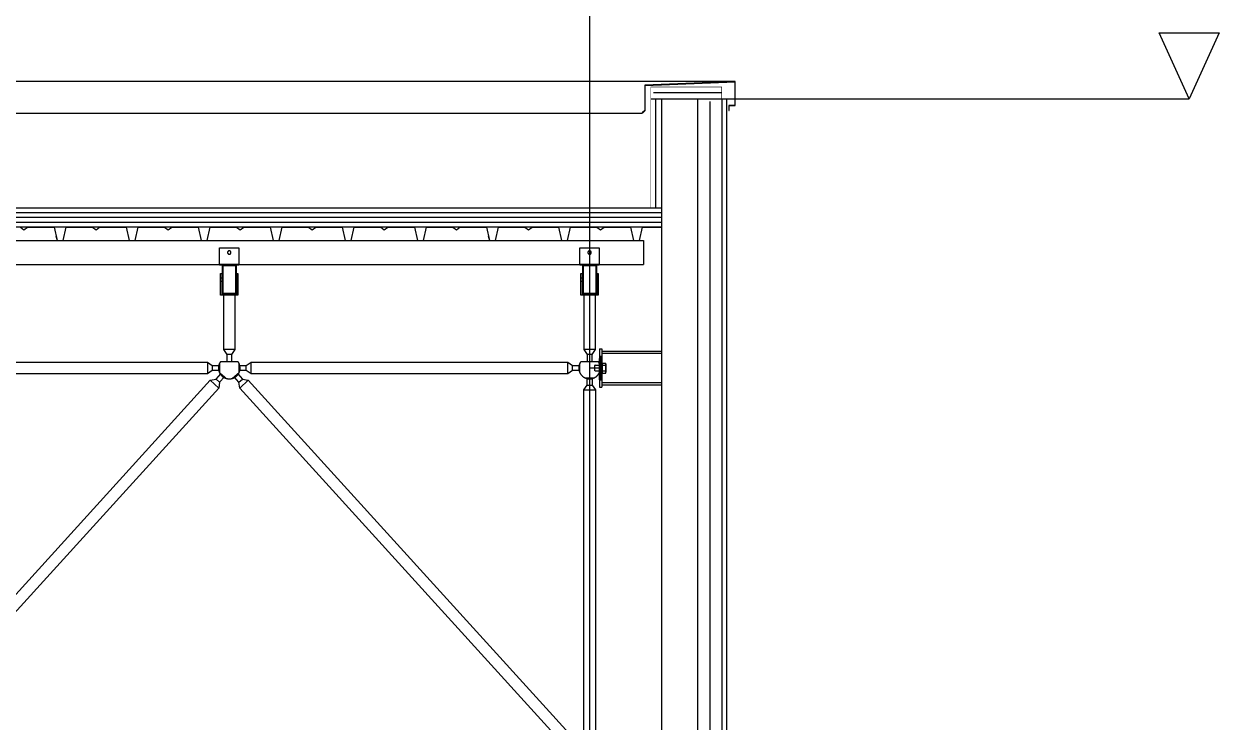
# Model space of a CAD drawing. Header units: centimetres. Extents: x 26200 to 152500, y -600 to 9300.
# Drawn here: x 146929.2 to 147426.7, y 1841 to 2131.6 of the extents above; entities that cross this region are included whole.
import ezdxf

# ---------------------------------------------------------------- set-up
doc = ezdxf.new("R2010")
doc.units = ezdxf.units.CM
doc.layers.add('ROTAS-MIMARI-KESIT', color=8, linetype='Continuous')
pattern_1 = [(225, (2.9273155, 10.320001), (0.0008838835, -0.0008838835), [])]

msp = doc.modelspace()

# ---------------------------------------------------------------- hatches: boundary and pattern name
at = {"layer": 'ROTAS-MIMARI-KESIT'}
h = msp.add_hatch(dxfattribs=at)
h.set_pattern_fill('ANSI31', color=256, scale=0.1, angle=180)
h.set_pattern_definition(pattern_1)
h.paths.add_polyline_path([(147168.8, 1987.19), (147169.8, 1987.19), (147169.8, 1988.39), (147168.8, 1988.39)])
h.paths.add_polyline_path([(147168.8, 1983.39), (147169.8, 1983.39), (147169.8, 1987.19), (147168.8, 1987.19)])
h.paths.add_polyline_path([(147168.8, 1988.39), (147169.8, 1988.39), (147169.8, 1989.59), (147168.8, 1989.59)])
h.paths.add_polyline_path([(147168.8, 1989.59), (147169.8, 1989.59), (147169.8, 1993.39), (147168.8, 1993.39)])
h = msp.add_hatch(dxfattribs=at)
h.set_pattern_fill('ANSI31', color=256, scale=0.1, angle=180)
h.set_pattern_definition(pattern_1)
h.paths.add_polyline_path([(147168.8, 1987.19), (147169.8, 1987.19), (147169.8, 1988.39), (147168.8, 1988.39)])
h.paths.add_polyline_path([(147168.8, 1987.09), (147169.8, 1987.09), (147169.8, 1987.19), (147168.8, 1987.19)])
h.paths.add_polyline_path([(147168.8, 1988.39), (147169.8, 1988.39), (147169.8, 1989.59), (147168.8, 1989.59)])
h.paths.add_polyline_path([(147168.8, 1989.59), (147169.8, 1989.59), (147169.8, 1989.69), (147168.8, 1989.69)])

# ---------------------------------------------------------------- linework, layer by layer
for p, q in [((147225.24, 2107.63), (127309.45, 2107.63)), ((147219.7, 2100.39), (147414.25, 2100.39)), ((147219.7, 2100.39), (147219.7, 1545.88)), ((129128.29, 2094.5), (147186.65, 2094.5)), ((147194.7, 1575.38), (147194.7, 2046.99)), ((147168.8, 1996.39), (147169.8, 1996.39)), ((147168.8, 1996.39), (147168.8, 1980.39)), ((147169.8, 1996.39), (147169.8, 1980.39)), ((147169.8, 1995.39), (147194.7, 1995.39)), ((147168.8, 1985.89), (147168.8, 1990.88)), ((147168.8, 1990.57), (147168.8, 1986.21)), ((147168.8, 1990.24), (147168.8, 1986.53)), ((147194.7, 1994.51), (147169.8, 1994.51)), ((147169.8, 1990.59), (147170, 1990.59)), ((147169.8, 1986.19), (147169.8, 1990.59)), ((147170, 1990.59), (147170, 1986.19)), ((147170, 1990.49), (147171.4, 1990.49)), ((147170, 1990.49), (147170, 1986.29)), ((147168.8, 1988.39), (147164.7, 1988.39)), ((147167, 1989.59), (147166.8, 1989.39)), ((147166.8, 1989.39), (147166.8, 1987.39)), ((147167, 1987.19), (147166.8, 1987.39)), ((147167, 1989.59), (147171.5, 1989.59)), ((147167, 1987.19), (147171.4, 1987.19)), ((147168.8, 1989.69), (147169.8, 1989.69)), ((147168.8, 1987.09), (147169.8, 1987.09)), ((147169.8, 1986.19), (147170, 1986.19)), ((147170, 1986.29), (147171.4, 1986.29)), ((147171.5, 1990.04), (147171.5, 1986.74)), ((147171.5, 1987.19), (147171.5, 1986.74)), ((147168.8, 1980.39), (147169.8, 1980.39)), ((147194.7, 1982.26), (147169.8, 1982.26)), ((147169.8, 1981.39), (147194.7, 1981.39))]:
    msp.add_line(p, q, dxfattribs=at)
at = {"layer": 'ROTAS-MIMARI-KESIT', "ltscale": 100}
for p, q in [((147194.7, 2046.99), (147194.7, 2100.39)), ((147194.7, 2100.39), (147209.7, 2100.39)), ((147209.7, 1545.88), (147209.7, 2100.39)), ((147221.7, 2100.39), (147221.7, 1545.88))]:
    msp.add_line(p, q, dxfattribs=at)
at = {"layer": 'ROTAS-MIMARI-KESIT', "ltscale": 0.005}
msp.add_line((147214.7, 2099.39), (147214.7, 1545.88), dxfattribs=at)
at = {"layer": 'ROTAS-MIMARI-KESIT'}
for points in [[(147164.7, 2658.48), (147164.7, 925.39)], [(147190.2, 2100.39), (147219.7, 2100.39)], [(147219.7, 2102.89), (147191.28, 2102.89)], [(147192.2, 2100.39), (147192.2, 2054.99)], [(147194.7, 2054.99), (129122.2, 2054.99)], [(147194.7, 2052.99), (129122.2, 2052.99)], [(147194.7, 2050.99), (129122.2, 2050.99)], [(147194.7, 2048.99), (129122.2, 2048.99)], [(147194.7, 2046.99), (129122.2, 2046.99)], [(146927.74, 2046.99), (146929.24, 2045.99), (146930.74, 2046.99), (146941.74, 2046.99), (146942.99, 2041.49), (146945.49, 2041.49), (146945.93, 2043.44)], [(146942.54, 2043.44), (146942.99, 2041.49), (146945.49, 2041.49), (146946.74, 2046.99), (146957.74, 2046.99), (146959.24, 2045.99), (146960.74, 2046.99), (146971.74, 2046.99), (146972.99, 2041.49), (146975.49, 2041.49), (146976.74, 2046.99), (146987.74, 2046.99), (146989.24, 2045.99), (146990.74, 2046.99), (147001.74, 2046.99), (147002.99, 2041.49), (147005.49, 2041.49), (147006.74, 2046.99), (147017.74, 2046.99), (147019.24, 2045.99), (147020.74, 2046.99), (147031.74, 2046.99), (147032.99, 2041.49), (147035.49, 2041.49), (147035.93, 2043.44)], [(147032.54, 2043.44), (147032.99, 2041.49), (147035.49, 2041.49), (147036.74, 2046.99), (147047.74, 2046.99), (147049.24, 2045.99), (147050.74, 2046.99), (147061.74, 2046.99), (147062.99, 2041.49), (147065.49, 2041.49), (147066.74, 2046.99), (147077.74, 2046.99), (147079.24, 2045.99), (147080.74, 2046.99), (147091.74, 2046.99), (147092.99, 2041.49), (147095.49, 2041.49), (147096.74, 2046.99), (147107.74, 2046.99), (147109.24, 2045.99), (147110.74, 2046.99), (147121.74, 2046.99), (147122.99, 2041.49), (147125.49, 2041.49), (147125.93, 2043.44)], [(147122.54, 2043.44), (147122.99, 2041.49), (147125.49, 2041.49), (147126.74, 2046.99), (147137.74, 2046.99), (147139.24, 2045.99), (147140.74, 2046.99), (147151.74, 2046.99), (147152.99, 2041.49), (147155.49, 2041.49), (147156.74, 2046.99), (147167.74, 2046.99), (147169.24, 2045.99), (147170.74, 2046.99), (147181.74, 2046.99), (147182.99, 2041.49), (147185.49, 2041.49), (147186.74, 2046.99), (147194.7, 2046.99)], [(138119.7, 2041.49), (147187.2, 2041.49)], [(147187.2, 2041.49), (147187.2, 2031.49)], [(138119.7, 2031.49), (147187.2, 2031.49)], [(147018.7, 2031.49), (147010.7, 2031.49)], [(147017.7, 2019.19), (147017.7, 2031.19), (147011.7, 2031.19), (147011.7, 2019.19)], [(147168.7, 2031.49), (147160.7, 2031.49)], [(147167.7, 2019.19), (147167.7, 2031.19), (147161.7, 2031.19), (147161.7, 2019.19)], [(147011.1, 2025.89), (147011.6, 2025.89)], [(147017.8, 2025.89), (147018.3, 2025.89)], [(147161.1, 2025.89), (147161.6, 2025.89)], [(147167.8, 2025.89), (147168.3, 2025.89)], [(147011.1, 2024.49), (147011.6, 2024.49)], [(147017.8, 2024.49), (147018.3, 2024.49)], [(147161.1, 2024.49), (147161.6, 2024.49)], [(147167.8, 2024.49), (147168.3, 2024.49)], [(147012.28, 2018.69), (147012.28, 1996.09), (147013.7, 1994.09), (147013.7, 1991.09)], [(147015.7, 1991.09), (147015.7, 1994.09), (147017.11, 1996.09), (147017.11, 2018.69)], [(147162.28, 2018.69), (147162.28, 1996.09), (147163.7, 1994.09), (147163.7, 1991.09)], [(147165.7, 1991.09), (147165.7, 1994.09), (147167.11, 1996.09), (147167.11, 2018.69)], [(147017.11, 1996.09), (147012.28, 1996.09)], [(147167.11, 1996.09), (147162.28, 1996.09)], [(146718.8, 1989.39), (146721.8, 1989.39), (146723.8, 1990.8), (147005.6, 1990.8), (147007.6, 1989.39), (147010.6, 1989.39)], [(147005.6, 1990.8), (147005.6, 1985.97)], [(147011.1, 1991.09), (147011.01, 1990.97), (147010.93, 1990.84), (147010.85, 1990.71), (147010.77, 1990.58), (147010.7, 1990.45), (147010.63, 1990.31), (147010.56, 1990.17), (147010.51, 1990.02), (147010.45, 1989.88), (147010.43, 1989.8), (147010.4, 1989.73), (147010.38, 1989.65), (147010.36, 1989.57), (147010.34, 1989.5), (147010.32, 1989.42), (147010.3, 1989.34), (147010.28, 1989.26), (147010.27, 1989.19), (147010.26, 1989.11), (147010.24, 1989.03), (147010.23, 1988.95), (147010.22, 1988.87), (147010.22, 1988.79), (147010.21, 1988.71), (147010.2, 1988.63), (147010.2, 1988.55), (147010.2, 1988.47), (147010.2, 1988.39), (147010.2, 1988.31), (147010.2, 1988.23), (147010.2, 1988.15), (147010.21, 1988.07), (147010.21, 1987.99), (147010.22, 1987.92), (147010.23, 1987.84), (147010.24, 1987.76), (147010.25, 1987.68), (147010.28, 1987.53), (147010.31, 1987.37), (147010.35, 1987.22), (147010.39, 1987.07), (147010.44, 1986.93), (147010.49, 1986.79), (147010.55, 1986.65), (147010.61, 1986.51), (147010.67, 1986.37), (147010.74, 1986.24), (147010.81, 1986.11), (147010.89, 1985.98), (147010.98, 1985.86), (147011.07, 1985.73), (147011.16, 1985.61), (147011.26, 1985.49), (147011.36, 1985.37), (147011.47, 1985.25), (147011.52, 1985.2), (147011.58, 1985.14), (147011.64, 1985.09), (147011.69, 1985.04), (147011.75, 1984.98), (147011.81, 1984.93), (147011.88, 1984.88), (147011.94, 1984.83), (147012, 1984.78), (147012.07, 1984.74), (147012.13, 1984.69), (147012.2, 1984.65), (147012.26, 1984.6), (147012.33, 1984.56), (147012.4, 1984.52), (147012.47, 1984.48), (147012.54, 1984.44), (147012.61, 1984.4), (147012.68, 1984.36), (147012.75, 1984.33), (147012.82, 1984.3), (147012.9, 1984.26), (147012.97, 1984.23), (147013.04, 1984.2), (147013.12, 1984.17), (147013.19, 1984.15), (147013.27, 1984.12), (147013.34, 1984.1), (147013.49, 1984.05), (147013.64, 1984.01), (147013.79, 1983.98), (147013.95, 1983.95), (147014.1, 1983.93), (147014.25, 1983.91), (147014.4, 1983.9), (147014.55, 1983.89), (147014.7, 1983.89), (147014.85, 1983.89), (147015, 1983.9), (147015.15, 1983.91), (147015.3, 1983.93), (147015.45, 1983.95), (147015.6, 1983.98), (147015.75, 1984.01), (147015.9, 1984.05), (147016.05, 1984.1), (147016.13, 1984.12), (147016.2, 1984.15), (147016.28, 1984.17), (147016.35, 1984.2), (147016.43, 1984.23), (147016.5, 1984.26), (147016.57, 1984.3), (147016.64, 1984.33), (147016.71, 1984.36), (147016.79, 1984.4), (147016.86, 1984.44), (147016.93, 1984.48), (147016.99, 1984.52), (147017.06, 1984.56), (147017.13, 1984.6), (147017.2, 1984.65), (147017.26, 1984.69), (147017.33, 1984.74), (147017.39, 1984.78), (147017.46, 1984.83), (147017.52, 1984.88), (147017.58, 1984.93), (147017.64, 1984.98), (147017.7, 1985.04), (147017.76, 1985.09), (147017.82, 1985.14), (147017.87, 1985.2), (147017.93, 1985.25), (147018.04, 1985.37), (147018.14, 1985.49), (147018.24, 1985.61), (147018.33, 1985.73), (147018.42, 1985.86), (147018.5, 1985.98), (147018.58, 1986.11), (147018.65, 1986.24), (147018.72, 1986.37), (147018.79, 1986.51), (147018.85, 1986.65), (147018.9, 1986.79), (147018.95, 1986.93), (147019, 1987.07), (147019.04, 1987.22), (147019.08, 1987.37), (147019.11, 1987.53), (147019.14, 1987.68), (147019.15, 1987.76), (147019.16, 1987.84), (147019.17, 1987.92), (147019.18, 1987.99), (147019.19, 1988.07), (147019.19, 1988.15), (147019.19, 1988.23), (147019.2, 1988.31), (147019.2, 1988.39), (147019.2, 1988.47), (147019.19, 1988.55), (147019.19, 1988.63), (147019.19, 1988.71), (147019.18, 1988.79), (147019.17, 1988.87), (147019.16, 1988.95), (147019.15, 1989.03), (147019.14, 1989.11), (147019.13, 1989.19), (147019.11, 1989.26), (147019.09, 1989.34), (147019.08, 1989.42), (147019.06, 1989.5), (147019.04, 1989.57), (147019.02, 1989.65), (147018.99, 1989.73), (147018.97, 1989.8), (147018.94, 1989.88), (147018.89, 1990.02), (147018.83, 1990.17), (147018.77, 1990.31), (147018.7, 1990.45), (147018.63, 1990.58), (147018.55, 1990.71), (147018.47, 1990.84), (147018.38, 1990.97), (147018.3, 1991.09)], [(147010.6, 1990.24), (147010.6, 1986.53)], [(147011.1, 1991.09), (147018.3, 1991.09)], [(147015.7, 1994.09), (147013.7, 1994.09)], [(147018.8, 1989.39), (147021.8, 1989.39), (147023.8, 1990.8), (147155.6, 1990.8), (147157.6, 1989.39), (147160.6, 1989.39)], [(147018.8, 1986.53), (147018.8, 1990.24)], [(147023.8, 1985.97), (147023.8, 1990.8)], [(147155.6, 1985.97), (147155.6, 1990.8)], [(147161.1, 1991.09), (147161.03, 1990.99), (147160.96, 1990.9), (147160.9, 1990.8), (147160.84, 1990.7), (147160.78, 1990.6), (147160.72, 1990.5), (147160.67, 1990.39), (147160.62, 1990.29), (147160.57, 1990.18), (147160.52, 1990.07), (147160.48, 1989.96), (147160.44, 1989.84), (147160.4, 1989.73), (147160.37, 1989.62), (147160.34, 1989.5), (147160.31, 1989.38), (147160.28, 1989.27), (147160.26, 1989.15), (147160.24, 1989.03), (147160.23, 1988.91), (147160.22, 1988.79), (147160.21, 1988.67), (147160.2, 1988.56), (147160.2, 1988.44), (147160.2, 1988.32), (147160.2, 1988.2), (147160.21, 1988.08), (147160.22, 1987.97), (147160.23, 1987.85), (147160.24, 1987.73), (147160.26, 1987.62), (147160.28, 1987.51), (147160.31, 1987.4), (147160.33, 1987.28), (147160.36, 1987.17), (147160.4, 1987.06), (147160.43, 1986.95), (147160.47, 1986.84), (147160.52, 1986.73), (147160.56, 1986.62), (147160.61, 1986.51), (147160.66, 1986.4), (147160.71, 1986.29), (147160.77, 1986.19), (147160.83, 1986.09), (147160.89, 1985.98), (147160.96, 1985.88), (147161.03, 1985.78), (147161.1, 1985.69), (147161.17, 1985.59), (147161.25, 1985.5), (147161.32, 1985.41), (147161.4, 1985.32), (147161.49, 1985.23), (147161.57, 1985.15), (147161.66, 1985.07), (147161.75, 1984.99), (147161.84, 1984.91), (147161.93, 1984.84), (147162.02, 1984.77), (147162.12, 1984.7), (147162.21, 1984.64), (147162.31, 1984.57), (147162.41, 1984.51), (147162.51, 1984.46), (147162.61, 1984.4), (147162.71, 1984.35), (147162.82, 1984.3), (147162.92, 1984.25), (147163.03, 1984.21), (147163.14, 1984.16), (147163.25, 1984.12), (147163.37, 1984.09), (147163.48, 1984.05), (147163.6, 1984.02), (147163.71, 1984), (147163.83, 1983.97), (147163.95, 1983.95), (147164.07, 1983.93), (147164.19, 1983.92), (147164.3, 1983.9), (147164.42, 1983.89), (147164.54, 1983.89), (147164.66, 1983.89), (147164.78, 1983.89), (147164.9, 1983.89), (147165.02, 1983.9), (147165.14, 1983.91), (147165.26, 1983.92), (147165.37, 1983.94), (147165.49, 1983.96), (147165.6, 1983.98), (147165.72, 1984), (147165.83, 1984.03), (147165.94, 1984.06), (147166.05, 1984.1), (147166.16, 1984.13), (147166.27, 1984.17), (147166.38, 1984.21), (147166.49, 1984.26), (147166.59, 1984.31), (147166.7, 1984.36), (147166.8, 1984.41), (147166.91, 1984.47), (147167.01, 1984.53), (147167.11, 1984.59), (147167.21, 1984.65), (147167.31, 1984.72), (147167.41, 1984.79), (147167.5, 1984.87), (147167.59, 1984.94), (147167.68, 1985.02), (147167.77, 1985.1), (147167.86, 1985.19), (147167.94, 1985.27), (147168.03, 1985.36), (147168.1, 1985.45), (147168.18, 1985.54), (147168.26, 1985.63), (147168.33, 1985.73), (147168.4, 1985.82), (147168.46, 1985.92), (147168.52, 1986.02), (147168.59, 1986.12), (147168.64, 1986.22), (147168.7, 1986.32), (147168.75, 1986.43), (147168.8, 1986.53)], [(147160.6, 1986.53), (147160.6, 1990.24)], [(147161.1, 1991.09), (147168.3, 1991.09)], [(147165.7, 1994.09), (147163.7, 1994.09)], [(147168.8, 1990.24), (147168.75, 1990.35), (147168.69, 1990.46), (147168.63, 1990.57), (147168.57, 1990.68), (147168.51, 1990.78), (147168.44, 1990.89), (147168.37, 1990.99), (147168.3, 1991.09)], [(147010.6, 1987.39), (147007.6, 1987.39), (147005.6, 1985.97), (146723.8, 1985.97), (146721.8, 1987.39), (146718.8, 1987.39)], [(147007.6, 1989.39), (147007.6, 1987.39)], [(147010.57, 1986.6), (147013.31, 1984.11)], [(147016.08, 1984.11), (147018.83, 1986.6)], [(147160.6, 1987.39), (147157.6, 1987.39), (147155.6, 1985.97), (147023.8, 1985.97), (147021.8, 1987.39), (147018.8, 1987.39)], [(147021.8, 1987.39), (147021.8, 1989.39)], [(147157.6, 1987.39), (147157.6, 1989.39)], [(147006.79, 1983.28), (147010.36, 1980.03)], [(147009.18, 1983.81), (147010.66, 1982.46)], [(147018.73, 1982.46), (147020.21, 1983.81)], [(147019.03, 1980.03), (147022.61, 1983.28)], [(147163.7, 1827.49), (147163.7, 1830.49), (147162.28, 1832.49), (147162.28, 1979.29), (147163.7, 1981.29), (147163.7, 1984.29)], [(147162.84, 1984.29), (147166.55, 1984.29)], [(147163.7, 1981.29), (147165.7, 1981.29)], [(147165.7, 1984.29), (147165.7, 1981.29), (147167.11, 1979.29), (147167.11, 1832.49), (147165.7, 1830.49), (147165.7, 1827.49)], [(147162.28, 1979.29), (147167.11, 1979.29)]]:
    msp.add_lwpolyline(points, dxfattribs=at)
for points in [[(147414.25, 2100.39), (147401.75, 2127.89), (147426.75, 2127.89)], [(147186.71, 2094.5), (147187.8, 2095.59), (147187.8, 2106.03), (147225.2, 2107.52), (147225.2, 2097.73), (147222.7, 2097.73), (147222.7, 2095.63), (147222.8, 2095.63), (147222.8, 2097.63), (147225.3, 2097.63), (147225.3, 2107.63), (147187.7, 2106.13), (147187.7, 2095.63), (147186.64, 2094.57)], [(147010.7, 2038.49), (147018.7, 2038.49), (147018.7, 2031.19), (147010.7, 2031.19)], [(147015.4, 2036.49), (147015.4, 2036.5), (147015.4, 2036.52), (147015.4, 2036.53), (147015.39, 2036.55), (147015.39, 2036.57), (147015.39, 2036.58), (147015.39, 2036.6), (147015.39, 2036.61), (147015.38, 2036.63), (147015.38, 2036.65), (147015.37, 2036.66), (147015.37, 2036.68), (147015.37, 2036.7), (147015.36, 2036.71), (147015.35, 2036.73), (147015.35, 2036.74), (147015.34, 2036.76), (147015.33, 2036.78), (147015.33, 2036.79), (147015.32, 2036.81), (147015.31, 2036.82), (147015.3, 2036.84), (147015.29, 2036.85), (147015.28, 2036.87), (147015.27, 2036.88), (147015.26, 2036.9), (147015.25, 2036.91), (147015.24, 2036.93), (147015.23, 2036.94), (147015.22, 2036.96), (147015.21, 2036.97), (147015.19, 2036.98), (147015.18, 2036.99), (147015.17, 2037.01), (147015.15, 2037.02), (147015.14, 2037.03), (147015.12, 2037.04), (147015.11, 2037.05), (147015.1, 2037.06), (147015.08, 2037.07), (147015.07, 2037.08), (147015.05, 2037.09), (147015.03, 2037.1), (147015.02, 2037.11), (147015, 2037.12), (147014.99, 2037.12), (147014.97, 2037.13), (147014.96, 2037.14), (147014.94, 2037.14), (147014.92, 2037.15), (147014.91, 2037.15), (147014.89, 2037.16), (147014.87, 2037.16), (147014.86, 2037.17), (147014.84, 2037.17), (147014.82, 2037.17), (147014.81, 2037.18), (147014.79, 2037.18), (147014.78, 2037.18), (147014.76, 2037.18), (147014.74, 2037.19), (147014.73, 2037.19), (147014.71, 2037.19), (147014.7, 2037.19), (147014.68, 2037.19), (147014.67, 2037.19), (147014.65, 2037.19), (147014.63, 2037.18), (147014.62, 2037.18), (147014.6, 2037.18), (147014.59, 2037.18), (147014.57, 2037.17), (147014.55, 2037.17), (147014.54, 2037.17), (147014.52, 2037.16), (147014.5, 2037.16), (147014.49, 2037.15), (147014.47, 2037.15), (147014.46, 2037.14), (147014.44, 2037.14), (147014.42, 2037.13), (147014.41, 2037.12), (147014.39, 2037.12), (147014.38, 2037.11), (147014.36, 2037.1), (147014.34, 2037.09), (147014.33, 2037.08), (147014.31, 2037.07), (147014.3, 2037.06), (147014.28, 2037.05), (147014.27, 2037.04), (147014.26, 2037.03), (147014.24, 2037.02), (147014.23, 2037.01), (147014.22, 2036.99), (147014.2, 2036.98), (147014.19, 2036.97), (147014.18, 2036.96), (147014.17, 2036.94), (147014.15, 2036.93), (147014.14, 2036.91), (147014.13, 2036.9), (147014.12, 2036.88), (147014.11, 2036.87), (147014.1, 2036.85), (147014.09, 2036.84), (147014.08, 2036.82), (147014.08, 2036.81), (147014.07, 2036.79), (147014.06, 2036.78), (147014.05, 2036.76), (147014.05, 2036.74), (147014.04, 2036.73), (147014.03, 2036.71), (147014.03, 2036.7), (147014.02, 2036.68), (147014.02, 2036.66), (147014.02, 2036.65), (147014.01, 2036.63), (147014.01, 2036.61), (147014.01, 2036.6), (147014, 2036.58), (147014, 2036.57), (147014, 2036.55), (147014, 2036.53), (147014, 2036.52), (147014, 2036.5), (147014, 2036.49), (147014, 2036.47), (147014, 2036.46), (147014, 2036.44), (147014, 2036.42), (147014, 2036.41), (147014, 2036.39), (147014.01, 2036.38), (147014.01, 2036.36), (147014.01, 2036.34), (147014.02, 2036.33), (147014.02, 2036.31), (147014.02, 2036.29), (147014.03, 2036.28), (147014.03, 2036.26), (147014.04, 2036.25), (147014.05, 2036.23), (147014.05, 2036.21), (147014.06, 2036.2), (147014.07, 2036.18), (147014.08, 2036.17), (147014.08, 2036.15), (147014.09, 2036.13), (147014.1, 2036.12), (147014.11, 2036.1), (147014.12, 2036.09), (147014.13, 2036.07), (147014.14, 2036.06), (147014.15, 2036.05), (147014.17, 2036.03), (147014.18, 2036.02), (147014.19, 2036), (147014.2, 2035.99), (147014.22, 2035.98), (147014.23, 2035.97), (147014.24, 2035.95), (147014.26, 2035.94), (147014.27, 2035.93), (147014.28, 2035.92), (147014.3, 2035.91), (147014.31, 2035.9), (147014.33, 2035.89), (147014.34, 2035.88), (147014.36, 2035.87), (147014.38, 2035.86), (147014.39, 2035.86), (147014.41, 2035.85), (147014.42, 2035.84), (147014.44, 2035.84), (147014.46, 2035.83), (147014.47, 2035.82), (147014.49, 2035.82), (147014.5, 2035.81), (147014.52, 2035.81), (147014.54, 2035.81), (147014.55, 2035.8), (147014.57, 2035.8), (147014.59, 2035.8), (147014.6, 2035.79), (147014.62, 2035.79), (147014.63, 2035.79), (147014.65, 2035.79), (147014.67, 2035.79), (147014.68, 2035.79), (147014.7, 2035.79), (147014.71, 2035.79), (147014.73, 2035.79), (147014.74, 2035.79), (147014.76, 2035.79), (147014.78, 2035.79), (147014.79, 2035.79), (147014.81, 2035.8), (147014.82, 2035.8), (147014.84, 2035.8), (147014.86, 2035.81), (147014.87, 2035.81), (147014.89, 2035.81), (147014.91, 2035.82), (147014.92, 2035.82), (147014.94, 2035.83), (147014.96, 2035.84), (147014.97, 2035.84), (147014.99, 2035.85), (147015, 2035.86), (147015.02, 2035.86), (147015.03, 2035.87), (147015.05, 2035.88), (147015.07, 2035.89), (147015.08, 2035.9), (147015.1, 2035.91), (147015.11, 2035.92), (147015.12, 2035.93), (147015.14, 2035.94), (147015.15, 2035.95), (147015.17, 2035.97), (147015.18, 2035.98), (147015.19, 2035.99), (147015.21, 2036), (147015.22, 2036.02), (147015.23, 2036.03), (147015.24, 2036.05), (147015.25, 2036.06), (147015.26, 2036.07), (147015.27, 2036.09), (147015.28, 2036.1), (147015.29, 2036.12), (147015.3, 2036.13), (147015.31, 2036.15), (147015.32, 2036.17), (147015.33, 2036.18), (147015.33, 2036.2), (147015.34, 2036.21), (147015.35, 2036.23), (147015.35, 2036.25), (147015.36, 2036.26), (147015.37, 2036.28), (147015.37, 2036.29), (147015.37, 2036.31), (147015.38, 2036.33), (147015.38, 2036.34), (147015.39, 2036.36), (147015.39, 2036.38), (147015.39, 2036.39), (147015.39, 2036.41), (147015.39, 2036.42), (147015.4, 2036.44), (147015.4, 2036.46), (147015.4, 2036.47)], [(147160.7, 2038.49), (147168.7, 2038.49), (147168.7, 2031.19), (147160.7, 2031.19)], [(147165.4, 2036.49), (147165.4, 2036.5), (147165.4, 2036.52), (147165.4, 2036.53), (147165.39, 2036.55), (147165.39, 2036.57), (147165.39, 2036.58), (147165.39, 2036.6), (147165.39, 2036.61), (147165.38, 2036.63), (147165.38, 2036.65), (147165.37, 2036.66), (147165.37, 2036.68), (147165.37, 2036.7), (147165.36, 2036.71), (147165.35, 2036.73), (147165.35, 2036.74), (147165.34, 2036.76), (147165.33, 2036.78), (147165.33, 2036.79), (147165.32, 2036.81), (147165.31, 2036.82), (147165.3, 2036.84), (147165.29, 2036.85), (147165.28, 2036.87), (147165.27, 2036.88), (147165.26, 2036.9), (147165.25, 2036.91), (147165.24, 2036.93), (147165.23, 2036.94), (147165.22, 2036.96), (147165.21, 2036.97), (147165.19, 2036.98), (147165.18, 2036.99), (147165.17, 2037.01), (147165.15, 2037.02), (147165.14, 2037.03), (147165.12, 2037.04), (147165.11, 2037.05), (147165.1, 2037.06), (147165.08, 2037.07), (147165.07, 2037.08), (147165.05, 2037.09), (147165.03, 2037.1), (147165.02, 2037.11), (147165, 2037.12), (147164.99, 2037.12), (147164.97, 2037.13), (147164.96, 2037.14), (147164.94, 2037.14), (147164.92, 2037.15), (147164.91, 2037.15), (147164.89, 2037.16), (147164.87, 2037.16), (147164.86, 2037.17), (147164.84, 2037.17), (147164.82, 2037.17), (147164.81, 2037.18), (147164.79, 2037.18), (147164.78, 2037.18), (147164.76, 2037.18), (147164.74, 2037.19), (147164.73, 2037.19), (147164.71, 2037.19), (147164.7, 2037.19), (147164.68, 2037.19), (147164.67, 2037.19), (147164.65, 2037.19), (147164.63, 2037.18), (147164.62, 2037.18), (147164.6, 2037.18), (147164.59, 2037.18), (147164.57, 2037.17), (147164.55, 2037.17), (147164.54, 2037.17), (147164.52, 2037.16), (147164.5, 2037.16), (147164.49, 2037.15), (147164.47, 2037.15), (147164.46, 2037.14), (147164.44, 2037.14), (147164.42, 2037.13), (147164.41, 2037.12), (147164.39, 2037.12), (147164.38, 2037.11), (147164.36, 2037.1), (147164.34, 2037.09), (147164.33, 2037.08), (147164.31, 2037.07), (147164.3, 2037.06), (147164.28, 2037.05), (147164.27, 2037.04), (147164.26, 2037.03), (147164.24, 2037.02), (147164.23, 2037.01), (147164.22, 2036.99), (147164.2, 2036.98), (147164.19, 2036.97), (147164.18, 2036.96), (147164.17, 2036.94), (147164.15, 2036.93), (147164.14, 2036.91), (147164.13, 2036.9), (147164.12, 2036.88), (147164.11, 2036.87), (147164.1, 2036.85), (147164.09, 2036.84), (147164.08, 2036.82), (147164.08, 2036.81), (147164.07, 2036.79), (147164.06, 2036.78), (147164.05, 2036.76), (147164.05, 2036.74), (147164.04, 2036.73), (147164.03, 2036.71), (147164.03, 2036.7), (147164.02, 2036.68), (147164.02, 2036.66), (147164.02, 2036.65), (147164.01, 2036.63), (147164.01, 2036.61), (147164.01, 2036.6), (147164, 2036.58), (147164, 2036.57), (147164, 2036.55), (147164, 2036.53), (147164, 2036.52), (147164, 2036.5), (147164, 2036.49), (147164, 2036.47), (147164, 2036.46), (147164, 2036.44), (147164, 2036.42), (147164, 2036.41), (147164, 2036.39), (147164.01, 2036.38), (147164.01, 2036.36), (147164.01, 2036.34), (147164.02, 2036.33), (147164.02, 2036.31), (147164.02, 2036.29), (147164.03, 2036.28), (147164.03, 2036.26), (147164.04, 2036.25), (147164.05, 2036.23), (147164.05, 2036.21), (147164.06, 2036.2), (147164.07, 2036.18), (147164.08, 2036.17), (147164.08, 2036.15), (147164.09, 2036.13), (147164.1, 2036.12), (147164.11, 2036.1), (147164.12, 2036.09), (147164.13, 2036.07), (147164.14, 2036.06), (147164.15, 2036.05), (147164.17, 2036.03), (147164.18, 2036.02), (147164.19, 2036), (147164.2, 2035.99), (147164.22, 2035.98), (147164.23, 2035.97), (147164.24, 2035.95), (147164.26, 2035.94), (147164.27, 2035.93), (147164.28, 2035.92), (147164.3, 2035.91), (147164.31, 2035.9), (147164.33, 2035.89), (147164.34, 2035.88), (147164.36, 2035.87), (147164.38, 2035.86), (147164.39, 2035.86), (147164.41, 2035.85), (147164.42, 2035.84), (147164.44, 2035.84), (147164.46, 2035.83), (147164.47, 2035.82), (147164.49, 2035.82), (147164.5, 2035.81), (147164.52, 2035.81), (147164.54, 2035.81), (147164.55, 2035.8), (147164.57, 2035.8), (147164.59, 2035.8), (147164.6, 2035.79), (147164.62, 2035.79), (147164.63, 2035.79), (147164.65, 2035.79), (147164.67, 2035.79), (147164.68, 2035.79), (147164.7, 2035.79), (147164.71, 2035.79), (147164.73, 2035.79), (147164.74, 2035.79), (147164.76, 2035.79), (147164.78, 2035.79), (147164.79, 2035.79), (147164.81, 2035.8), (147164.82, 2035.8), (147164.84, 2035.8), (147164.86, 2035.81), (147164.87, 2035.81), (147164.89, 2035.81), (147164.91, 2035.82), (147164.92, 2035.82), (147164.94, 2035.83), (147164.96, 2035.84), (147164.97, 2035.84), (147164.99, 2035.85), (147165, 2035.86), (147165.02, 2035.86), (147165.03, 2035.87), (147165.05, 2035.88), (147165.07, 2035.89), (147165.08, 2035.9), (147165.1, 2035.91), (147165.11, 2035.92), (147165.12, 2035.93), (147165.14, 2035.94), (147165.15, 2035.95), (147165.17, 2035.97), (147165.18, 2035.98), (147165.19, 2035.99), (147165.21, 2036), (147165.22, 2036.02), (147165.23, 2036.03), (147165.24, 2036.05), (147165.25, 2036.06), (147165.26, 2036.07), (147165.27, 2036.09), (147165.28, 2036.1), (147165.29, 2036.12), (147165.3, 2036.13), (147165.31, 2036.15), (147165.32, 2036.17), (147165.33, 2036.18), (147165.33, 2036.2), (147165.34, 2036.21), (147165.35, 2036.23), (147165.35, 2036.25), (147165.36, 2036.26), (147165.37, 2036.28), (147165.37, 2036.29), (147165.37, 2036.31), (147165.38, 2036.33), (147165.38, 2036.34), (147165.39, 2036.36), (147165.39, 2036.38), (147165.39, 2036.39), (147165.39, 2036.41), (147165.39, 2036.42), (147165.4, 2036.44), (147165.4, 2036.46), (147165.4, 2036.47)], [(147017.4, 2030.89), (147012, 2030.89), (147012, 2019.49), (147017.4, 2019.49)], [(147167.4, 2030.89), (147162, 2030.89), (147162, 2019.49), (147167.4, 2019.49)], [(147011.1, 2027.69), (147011.6, 2027.69), (147011.6, 2019.19), (147017.8, 2019.19), (147017.8, 2027.69), (147018.3, 2027.69), (147018.3, 2018.69), (147011.1, 2018.69)], [(147161.1, 2027.69), (147161.6, 2027.69), (147161.6, 2019.19), (147167.8, 2019.19), (147167.8, 2027.69), (147168.3, 2027.69), (147168.3, 2018.69), (147161.1, 2018.69)], [(146866.72, 1827.09), (146868.73, 1829.31), (146869.03, 1831.74), (147006.79, 1983.28), (147009.18, 1983.81), (147011.2, 1986.03), (147012.68, 1984.68), (147010.66, 1982.46), (147010.36, 1980.03), (146872.61, 1828.5), (146870.21, 1827.97), (146868.2, 1825.75)], [(147161.2, 1825.75), (147159.18, 1827.97), (147156.79, 1828.5), (147019.03, 1980.03), (147018.73, 1982.46), (147016.72, 1984.68), (147018.2, 1986.03), (147020.21, 1983.81), (147022.61, 1983.28), (147160.36, 1831.74), (147160.66, 1829.31), (147162.68, 1827.09)]]:
    msp.add_lwpolyline(points, close=True, dxfattribs=at)
at = {"layer": 'ROTAS-MIMARI-KESIT', "ltscale": 0.002, "const_width": 0.2}
msp.add_lwpolyline([(147190.2, 2054.99), (147190.2, 2105.39), (147219.7, 2105.39), (147219.7, 2100.39)], dxfattribs=at)
at = {"layer": 'ROTAS-MIMARI-KESIT'}
for centre, radius, start, end in [((147170.43, 1990.04), 1.06, -25.0576, 25.0576), ((147164.25, 1988.39), 7.25, -9.5273, 9.5273), ((147170.43, 1986.74), 1.06, -25.0576, 25.0576)]:
    msp.add_arc(centre, radius, start, end, dxfattribs=at)

doc.saveas('drawing.dxf')
